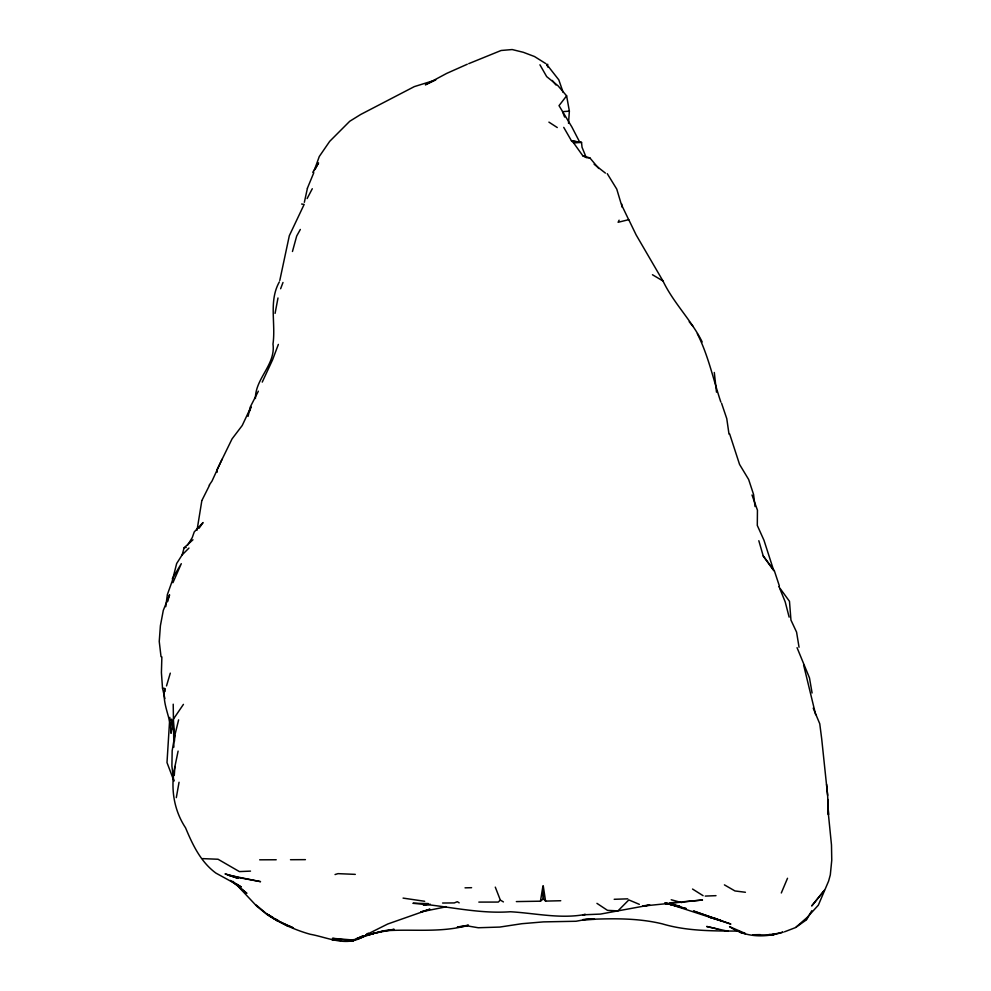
<?xml version="1.0" encoding="UTF-8"?>
<svg xmlns="http://www.w3.org/2000/svg" width="991" height="991" viewBox="0 0 991 991"><rect width="100%" height="100%" fill="white"/><g stroke="black" fill="none" stroke-linecap="round" stroke-linejoin="round"><path stroke-width="1.49" d="M173.214 704.192L173.859 747.177M161.867 656.897L161.409 672.616L162.512 688.064L164.766 688.559C161.719 704.18 171.257 717.794 171.071 733.29L170.341 723.343M188.971 548.048L182.146 554.898L176.658 563.532L172.223 581.048L167.38 594.538L165.745 606.69M217.066 472.311L217.24 469.263L232.055 438.889L242.225 425.498L251.02 406.83L249.831 410.931M174.466 741.268L174.825 735.31L178.615 719.862M568.512 123.342L569.367 111.103L566.617 95.842L557.958 85.709L546.685 76.629L539.934 64.799M174.267 775.408L174.924 766.501L178.107 751.104M169.808 717.397L166.996 762.575L173.772 780.437M255.43 398.493C255.22 378.389 275.882 364.626 272.983 344.075C275.956 323.314 268.524 301.326 279.313 281.94M174.924 766.501C170.44 787.61 173.561 809.697 185.552 827.807C192.638 844.766 200.653 861.848 215.877 873.083L241.247 886.97L236.056 883.613M201.792 500.913L197.023 530.247M516.348 901.587L540.454 901.191L542.932 886.016L543.365 898.837L545.57 901.104L560.745 900.732M174.825 735.31L172.174 750.683L171.901 766.093L173.821 781.329M176.311 797.631L179.049 782.246M275.077 313.379L277.988 297.981M304.361 202.288L307.421 188.265M279.784 280.49L289.322 235.697L304.15 204.419L301.623 204.022M248.035 416.381L250.401 406.731L258.354 391.197M292.456 251.491L296.693 236.031L300.335 229.441M182.146 554.898L184.165 547.713L192.96 539.773M167.64 601.587L169.572 594.798L163.292 610.382L160.393 625.767L159.241 641.462L161.025 656.699M166.513 685.921L170.291 673.149M314.184 170.625L319.275 156.516L329.693 141.354L349.712 121.286L360.687 114.485L414.312 86.613L435.718 79.974L425.387 84.817L446.693 73.396L467.294 64.229M172.929 582.696L181.291 563.693L172.323 578.694M278.36 344.397L272.525 359.956L262.243 382.105M280.626 288.74L282.992 282.472M307.408 188.191L313.813 172.694M781.304 892.978L787.523 878.261M222.021 459.304L212.012 481.069L209.274 485.082M619.115 220.188L618.124 222.281L628.666 219.68M312.289 188.736L307.123 198.572M201.953 500.368L209.522 485.256M315.101 169.374L318.557 162.908L312.76 172.347M806.662 919.561L811.765 910.741M187.708 545L192.242 537.63L194.236 531.932L203.056 522.542L199.104 528.24M183.434 704.366L173.19 719.429L173.883 730.045M566.617 95.842L559.023 105.653L571.844 126.935L579.809 142.332L581.531 142.382L582.027 147.25L586.263 157.631L589.868 157.903L598.75 168.47M495.289 887.131L500.331 900.076L498.3 902.07L478.839 902.095M796.182 926.994L807.095 917.493L818.331 905.179L828.6 881.11L830.309 874.892L831.759 860.2L831.486 844.976L828.451 814.676L827.634 795.352L821.7 738.877L819.755 723.752L813.215 708.131M540.454 901.191L543.365 898.837L543.266 886.004L545.57 901.104M368.392 933.398C358.457 942.268 344.571 940.125 332.493 938.341L354.06 940.087L363.102 935.702M368.057 933.324L365.741 935.008L387.729 924.008L429.772 909.243M806.463 919.809L795.513 927.588L784.488 931.825M234.322 882.907L246.87 893.362L237.493 885.694L256.867 906.307L267.05 914.544C280.329 923.265 294.909 929.967 310.208 934.265C327.637 937.313 347.37 947.656 363.734 936L356.834 938.378M468.718 63.659L501.099 50.491L512.174 49.55L523.335 52.3L534.521 56.537L545.756 63.585M335.045 874.545L338.018 873.641L355.298 874.372M429.698 909.243L420.816 911.931L446.173 906.802M366.534 935.43L373.434 933.534L357.144 938.65M366.67 935.417L383.802 930.834L372.752 933.547L394.207 929.347L384.52 930.698M427.579 904.139L423.392 905.179L430.305 904.238M745.381 933.485L729.549 926.635C745.455 937.585 765.287 937.87 783.113 932.135L770.218 935.033L752.912 934.761L760.233 934.624M773.302 934.377L770.218 935.033L774.12 934.674M773.389 934.377L769.004 934.451M643.308 906.022L702.495 900.001L682.539 901.822M184.165 547.713L186.197 547.453M642.862 905.873L649.786 905.018L600.459 914.086L582.745 914.829L585.371 914.408C560.435 919.177 535.214 913.157 510.315 911.757C477.464 914.136 445.442 905.477 412.925 903.284L428.31 903.557M547.936 67.177L546.772 64.489L547.85 64.365M569.367 111.103L562.554 111.698L564.635 117.049M669.916 902.838L676.853 902.293M578.422 142.085L571.473 140.821L573.653 142.952L581.531 142.382L571.473 140.821L563.743 127.381M384.669 930.797C412.603 928.827 440.983 933.138 468.458 925.185L457.396 927.019L467.802 925.978L478.257 927.749L499.774 927.068L521.923 923.699L543.415 921.89L576.031 921.258L586.424 919.351L594.489 919.301L582.819 919.66C609.292 918.496 636.197 917.555 662.199 923.835C687.296 931.329 713.446 930.908 739.385 931.106M250.5 871.114L239.401 871.597L218.045 859.247L202.461 858.615M705.233 896.087L715.998 895.666M614.185 899.295L627.786 898.837M465.039 887.837L471.592 887.688M442.581 903.024L454.299 902.925L457.309 901.699L459.18 902.863M305.414 859.643L290.487 859.717M259.667 859.816L276.216 859.754M350.628 940.979L353.403 941.078M334.921 939.765L331.836 939.542L340.793 940.509M338.005 939.988L341.077 940.199M745.405 892.272L734.95 890.946L724.409 884.864M403.077 898.106L424.668 901.277M664.788 903.334L679.727 906.121L665.32 903.272M665.085 903.284L669.272 904.139L664.936 903.185M728.286 931.342L706.67 926.474L717.818 929.137M740.091 932.395L745.381 933.72M665.803 903.346L686.367 908.66L667.228 903.396L730.85 924.07L693.44 911.014M671.217 899.766L681.697 902.603M573.653 142.952L582.869 155.835L589.868 157.903M693.96 911.163L722.761 921.172L709.197 917.109L720.358 920.49L715.106 918.36M639.344 904.349L628.839 899.927L617.938 910.89L607.508 910.357L596.941 903.358M289.236 926.028L293.447 927.972L286.721 924.838M256.161 905.006L266.765 913.925L277.307 920.441L286.523 924.764M582.869 155.835L585.136 157.024M277.307 920.441L288.53 926.412L284.69 924.219M273.169 917.604L266.765 913.925L278 921.172L266.653 913.838M275.721 919.066L278.285 920.54M652.45 274.73L662.991 280.998C673.508 303.023 691.396 320.13 702.185 341.957M500.331 900.076L503.416 901.921M692.536 889.038L703.09 895.678M548.915 122.128L557.276 127.542M230.395 880.417L238.385 886.388L232.786 881.296M594.129 164.258L605.402 173.091M689.216 321.778L693.093 326.473M552.297 80.457L555.926 84.966M546.772 64.489L558.8 79.85L563.136 92.349M778.74 586.598L789.48 601.326L790.954 620.093L796.578 632.134L799.043 647.234M758.821 540.714L763.231 555.988L774.417 570.94L779.36 585.916M763.231 555.988L773.748 570.63L763.987 540.306L757.297 525.441L757.446 510.192L752.008 494.992M607.26 173.66L616.761 189.108L621.332 204.381L628.505 219.333M662.954 280.949L636.172 234.978L628.752 219.668M797.049 647.668L809.474 677.869L812.087 692.969M697.317 333.707C708.317 355.422 713.198 379.194 720.829 402.061M779.929 588.889L785.206 601.884L789.146 617.145M721.584 403.3L726.762 418.623L729.004 434.108M729.624 433.872L739.559 464.42L748.639 479.471L753.569 494.435L755.055 506.537M815.655 714.635L803.602 664.911M173.995 731.544L171.158 719.057L173.908 733.191M162.512 688.064L164.878 698.593M714.3 372.492L716.493 392.176M621.766 204.072L622.075 207.107M826.593 784.315L827.634 795.352M164.766 688.559L165.001 691.47M824.388 890.327L811.852 905.786L824.388 890.327M445.9 906.654L442.927 907.075L445.987 906.678M260.447 881.631L238.843 877.617L225.044 873.913L238.174 878.348L227.695 874.979L260.447 881.631M668.591 904.04L665.593 903.42L668.591 904.04M828.451 814.676L827.881 799.477L828.439 814.701"/></g></svg>
